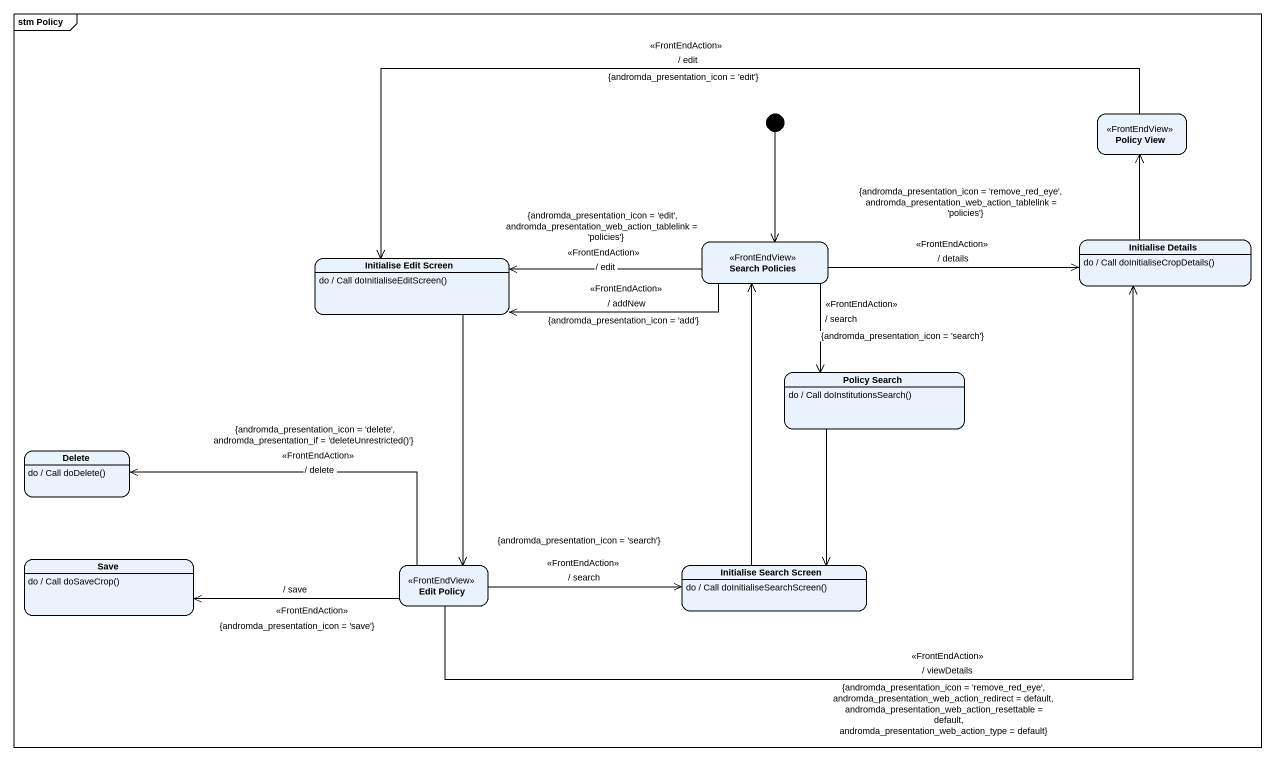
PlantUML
@startuml
mainframe stm Policy
hide empty description
state "Policy View" as Policy_View <<FrontEndView>>
state "Search Policies" as Search_Policies <<FrontEndView>>
state "Initialise Details" as Initialise_Details
Initialise_Details : do / Call doInitialiseCropDetails()
state "Initialise Edit Screen" as Initialise_Edit_Screen
Initialise_Edit_Screen : do / Call doInitialiseEditScreen()
state "Policy Search" as Policy_Search
Policy_Search : do / Call doInstitutionsSearch()
state Delete
Delete : do / Call doDelete()
state Save
Save : do / Call doSaveCrop()
state "Edit Policy" as Edit_Policy <<FrontEndView>>
state "Initialise Search Screen" as Initialise_Search_Screen
Initialise_Search_Screen : do / Call doInitialiseSearchScreen()
[*] --> Search_Policies
Policy_View -left-> Initialise_Edit_Screen : <<FrontEndAction>>\n/ edit\n{andromda_presentation_icon = 'edit'}
Search_Policies -right-> Initialise_Details : {andromda_presentation_icon = 'remove_red_eye', andromda_presentation_web_action_tablelink = 'policies'}\n<<FrontEndAction>>\n/ details
Search_Policies -left-> Initialise_Edit_Screen : {andromda_presentation_icon = 'edit', andromda_presentation_web_action_tablelink = 'policies'}\n<<FrontEndAction>>\n/ edit
Search_Policies -left-> Initialise_Edit_Screen : <<FrontEndAction>>\n/ addNew\n{andromda_presentation_icon = 'add'}
Search_Policies --> Policy_Search : <<FrontEndAction>>\n/ search\n{andromda_presentation_icon = 'search'}
Initialise_Details -up-> Policy_View
Initialise_Edit_Screen --> Edit_Policy
Policy_Search --> Initialise_Search_Screen
Edit_Policy -right-> Initialise_Details : <<FrontEndAction>>\n/ viewDetails\n{andromda_presentation_icon = 'remove_red_eye', andromda_presentation_web_action_redirect = default, andromda_presentation_web_action_resettable = default, andromda_presentation_web_action_type = default}
Edit_Policy -left-> Delete : {andromda_presentation_icon = 'delete', andromda_presentation_if = 'deleteUnrestricted()'}\n<<FrontEndAction>>\n/ delete
Edit_Policy -left-> Save : / save\n<<FrontEndAction>>\n{andromda_presentation_icon = 'save'}
Edit_Policy -right-> Initialise_Search_Screen : {andromda_presentation_icon = 'search'}\n<<FrontEndAction>>\n/ search
Initialise_Search_Screen -up-> Search_Policies
@enduml
